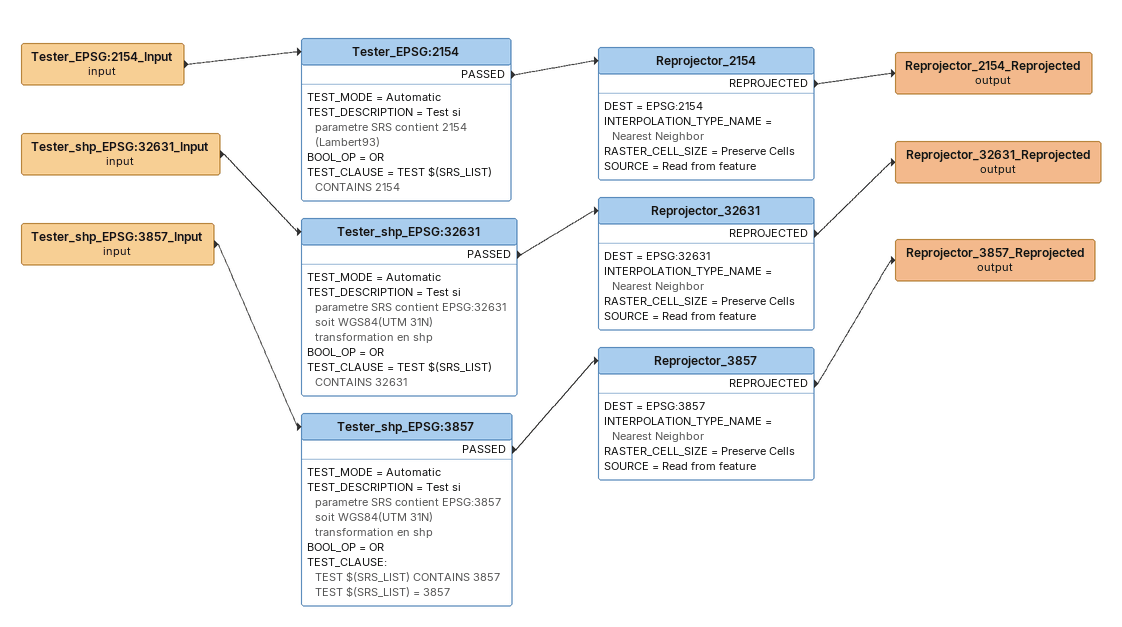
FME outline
Tester_EPSG:2154_Input (input)
    -> Tester_EPSG:2154
Tester_EPSG:2154
    TEST_MODE = Automatic
    TEST_DESCRIPTION = Test si parametre SRS contient 2154 (Lambert93)
    BOOL_OP = OR
    TEST_CLAUSE = TEST $(SRS_LIST) CONTAINS 2154
    PASSED -> Reprojector_2154
Reprojector_2154
    DEST = EPSG:2154
    INTERPOLATION_TYPE_NAME = Nearest Neighbor
    RASTER_CELL_SIZE = Preserve Cells
    SOURCE = Read from feature
    REPROJECTED -> Reprojector_2154_Reprojected (output)
Reprojector_2154_Reprojected (output)
Tester_shp_EPSG:32631_Input (input)
    -> Tester_shp_EPSG:32631
Tester_shp_EPSG:32631
    TEST_MODE = Automatic
    TEST_DESCRIPTION = Test si parametre SRS contient EPSG:32631 soit WGS84(UTM 31N) transformation en shp
    BOOL_OP = OR
    TEST_CLAUSE = TEST $(SRS_LIST) CONTAINS 32631
    PASSED -> Reprojector_32631
Reprojector_32631
    DEST = EPSG:32631
    INTERPOLATION_TYPE_NAME = Nearest Neighbor
    RASTER_CELL_SIZE = Preserve Cells
    SOURCE = Read from feature
    REPROJECTED -> Reprojector_32631_Reprojected (output)
Reprojector_32631_Reprojected (output)
Tester_shp_EPSG:3857_Input (input)
    -> Tester_shp_EPSG:3857
Tester_shp_EPSG:3857
    TEST_MODE = Automatic
    TEST_DESCRIPTION = Test si parametre SRS contient EPSG:3857 soit WGS84(UTM 31N) transformation en shp
    BOOL_OP = OR
    TEST_CLAUSE:
      TEST $(SRS_LIST) CONTAINS 3857
      TEST $(SRS_LIST) = 3857
    PASSED -> Reprojector_3857
Reprojector_3857
    DEST = EPSG:3857
    INTERPOLATION_TYPE_NAME = Nearest Neighbor
    RASTER_CELL_SIZE = Preserve Cells
    SOURCE = Read from feature
    REPROJECTED -> Reprojector_3857_Reprojected (output)
Reprojector_3857_Reprojected (output)
